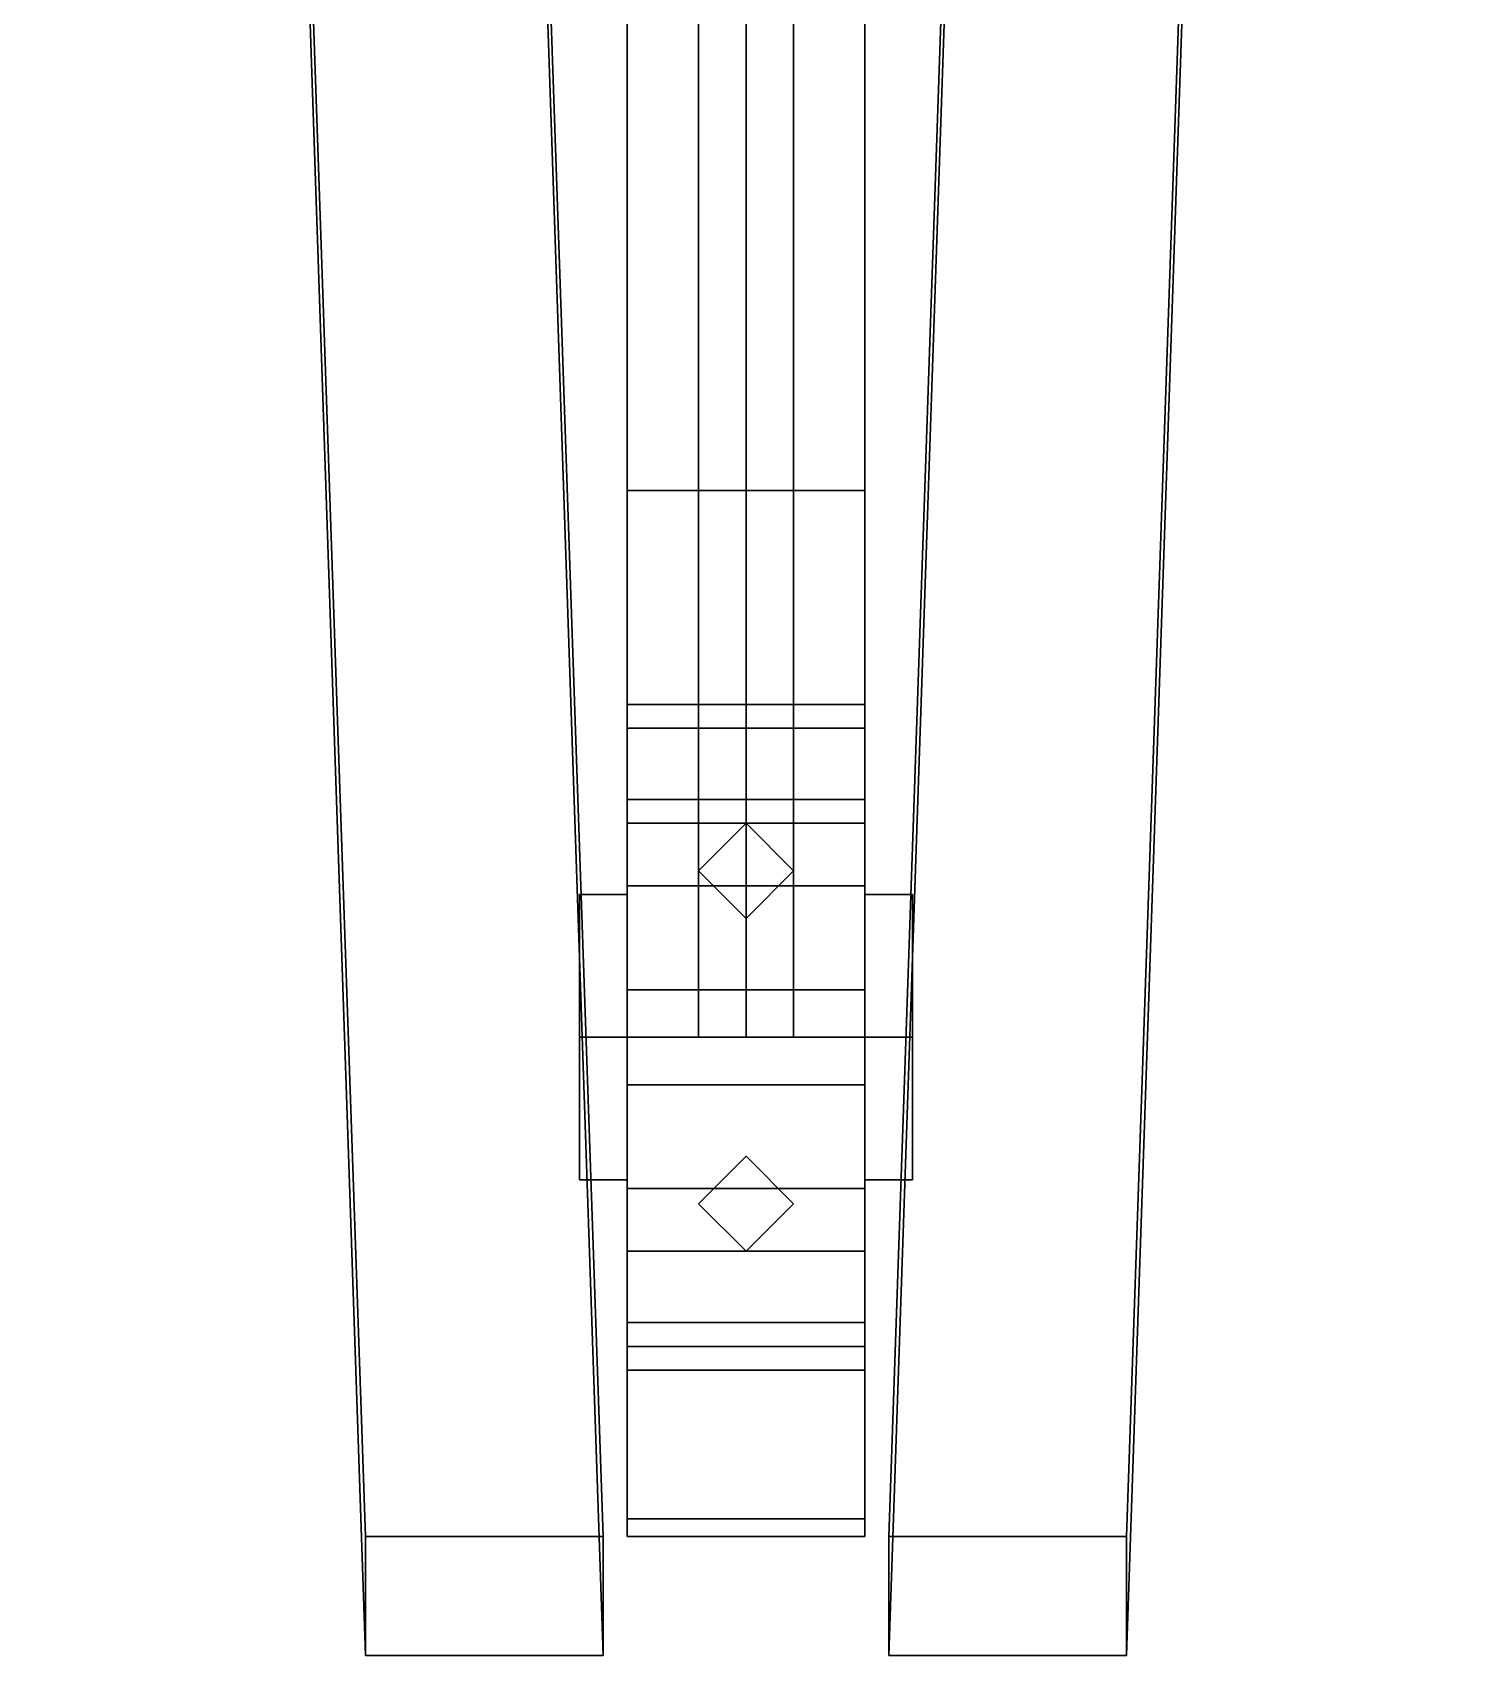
# Model space of a CAD drawing. Header units: millimetres. Extents: x -1.4 to 1.2, y -3.9 to 13.4.
# Drawn here: x -0.3 to 0.3, y -3.92 to -3.237 of the extents above; entities that cross this region are included whole.
import ezdxf

# ---------------------------------------------------------------- set-up
doc = ezdxf.new("R2010")
doc.units = ezdxf.units.MM
doc.header["$MEASUREMENT"] = 0
for name, color, linetype in [('crane', 3, 'Continuous'), ('crane_actuator_2', 1, 'Continuous'), ('crane_hook', 2, 'Continuous')]:
    doc.layers.add(name, color=color, linetype=linetype)

msp = doc.modelspace()

# ---------------------------------------------------------------- linework, layer by layer
at = {"layer": 'crane'}
for points in [[(0, 0.41, 2.76), (-0.02, 0.41, 2.74), (-0.02, -3.66, 2.12), (0, -3.66, 2.14)], [(-0.02, 0.41, 2.74), (0, 0.41, 2.72), (0, -3.66, 2.1), (-0.02, -3.66, 2.12)], [(0.02, 0.41, 2.74), (0, 0.41, 2.76), (0, -3.66, 2.14), (0.02, -3.66, 2.12)], [(0, 0.41, 2.72), (0.02, 0.41, 2.74), (0.02, -3.66, 2.12), (0, -3.66, 2.1)], [(-0.3, 0.21, 2.8), (-0.16, -3.92, 2.09), (-0.06, -3.92, 2.09), (-0.2, 0.21, 2.8)], [(-0.2, 0.21, 2.62), (-0.06, -3.87, 1.93), (-0.16, -3.87, 1.93), (-0.3, 0.21, 2.62)], [(-0.3, 0.21, 2.62), (-0.16, -3.87, 1.93), (-0.16, -3.92, 2.09), (-0.3, 0.21, 2.8)], [(-0.06, -3.92, 2.09), (-0.06, -3.87, 1.93), (-0.2, 0.21, 2.62), (-0.2, 0.21, 2.8)], [(0.2, 0.21, 2.62), (0.06, -3.87, 1.93), (0.06, -3.92, 2.09), (0.2, 0.21, 2.8)], [(0.3, 0.21, 2.62), (0.16, -3.87, 1.93), (0.06, -3.87, 1.93), (0.2, 0.21, 2.62)], [(0.2, 0.21, 2.8), (0.06, -3.92, 2.09), (0.16, -3.92, 2.09), (0.3, 0.21, 2.8)], [(0.16, -3.92, 2.09), (0.16, -3.87, 1.93), (0.3, 0.21, 2.62), (0.3, 0.21, 2.8)], [(0.05, -3.59636, 2.11364), (0.05, -3.57, 2.05), (-0.05, -3.57, 2.05), (-0.05, -3.59636, 2.11364)], [(0.05, -3.57, 2.05), (0.05, -3.59636, 1.98636), (-0.05, -3.59636, 1.98636), (-0.05, -3.57, 2.05)], [(-0.05, -3.59636, 2.11364), (-0.05, -3.57, 2.05), (-0.05, -3.6, 2.05), (-0.05, -3.66, 2.11)], [(-0.05, -3.57, 2.05), (-0.05, -3.59636, 1.98636), (-0.05, -3.6, 2.05)], [(0.05, -3.57, 2.05), (0.05, -3.59636, 2.11364), (0.05, -3.6, 2.05)], [(0.05, -3.59636, 1.98636), (0.05, -3.57, 2.05), (0.05, -3.6, 2.05), (0.05, -3.66, 1.99)], [(0.05, -3.66, 2.14), (0.05, -3.59636, 2.11364), (-0.05, -3.59636, 2.11364), (-0.05, -3.66, 2.14)], [(0.05, -3.59636, 1.98636), (0.05, -3.66, 1.96), (-0.05, -3.66, 1.96), (-0.05, -3.59636, 1.98636)], [(-0.05, -3.66, 2.14), (-0.05, -3.59636, 2.11364), (-0.05, -3.66, 2.11)], [(-0.05, -3.59636, 1.98636), (-0.05, -3.66, 1.96), (-0.05, -3.66, 1.99), (-0.05, -3.6, 2.05)], [(0.05, -3.59636, 2.11364), (0.05, -3.66, 2.14), (0.05, -3.66, 2.11), (0.05, -3.6, 2.05)], [(0.05, -3.66, 1.96), (0.05, -3.59636, 1.98636), (0.05, -3.66, 1.99)], [(-0.05, -3.66, 2.11), (-0.05, -3.6, 2.05), (-0.07, -3.6, 2.05), (-0.07, -3.66, 2.11)], [(-0.05, -3.6, 2.05), (-0.05, -3.66, 1.99), (-0.07, -3.66, 1.99), (-0.07, -3.6, 2.05)], [(0.05, -3.6, 2.05), (0.05, -3.66, 2.11), (0.07, -3.66, 2.11), (0.07, -3.6, 2.05)], [(0.05, -3.66, 1.99), (0.05, -3.6, 2.05), (0.07, -3.6, 2.05), (0.07, -3.66, 1.99)], [(-0.05, -3.72, 2.05), (-0.05, -3.66, 2.11), (-0.07, -3.66, 2.11), (-0.07, -3.72, 2.05)], [(-0.05, -3.66, 1.99), (-0.05, -3.72, 2.05), (-0.07, -3.72, 2.05), (-0.07, -3.66, 1.99)], [(0.05, -3.72364, 2.11364), (0.05, -3.66, 2.14), (-0.05, -3.66, 2.14), (-0.05, -3.72364, 2.11364)], [(0.05, -3.66, 1.96), (0.05, -3.72364, 1.98636), (-0.05, -3.72364, 1.98636), (-0.05, -3.66, 1.96)], [(-0.05, -3.72364, 1.98636), (-0.05, -3.75, 2.05), (-0.05, -3.72, 2.05), (-0.05, -3.66, 1.99)], [(-0.05, -3.66, 1.96), (-0.05, -3.72364, 1.98636), (-0.05, -3.66, 1.99)], [(-0.05, -3.72364, 2.11364), (-0.05, -3.66, 2.14), (-0.05, -3.66, 2.11), (-0.05, -3.72, 2.05)], [(0.05, -3.72364, 1.98636), (0.05, -3.66, 1.96), (0.05, -3.66, 1.99), (0.05, -3.72, 2.05)], [(0.05, -3.72364, 2.11364), (0.05, -3.75, 2.05), (0.05, -3.72, 2.05), (0.05, -3.66, 2.11)], [(0.05, -3.66, 2.14), (0.05, -3.72364, 2.11364), (0.05, -3.66, 2.11)], [(0.05, -3.72, 2.05), (0.05, -3.66, 1.99), (0.07, -3.66, 1.99), (0.07, -3.72, 2.05)], [(0.05, -3.66, 2.11), (0.05, -3.72, 2.05), (0.07, -3.72, 2.05), (0.07, -3.66, 2.11)], [(-0.05, -3.75, 2.05), (-0.05, -3.72364, 2.11364), (-0.05, -3.72, 2.05)], [(0.05, -3.75, 2.05), (0.05, -3.72364, 2.11364), (-0.05, -3.72364, 2.11364), (-0.05, -3.75, 2.05)], [(0.05, -3.72364, 1.98636), (0.05, -3.75, 2.05), (-0.05, -3.75, 2.05), (-0.05, -3.72364, 1.98636)], [(0.05, -3.75, 2.05), (0.05, -3.72364, 1.98636), (0.05, -3.72, 2.05)], [(-0.16, -3.92, 2.09), (-0.16, -3.87, 1.93), (-0.06, -3.87, 1.93), (-0.06, -3.92, 2.09)], [(0.06, -3.92, 2.09), (0.06, -3.87, 1.93), (0.16, -3.87, 1.93), (0.16, -3.92, 2.09)]]:
    msp.add_3dface(points, dxfattribs=at)
at = {"layer": 'crane_actuator_2'}
for points in [[(0.05, -3.56, 2.06), (0.05, -3.22, 2.06), (-0.05, -3.22, 2.06), (-0.05, -3.56, 2.06)], [(0.05, -3.22, 1.96), (0.05, -3.56, 1.96), (-0.05, -3.56, 1.96), (-0.05, -3.22, 1.96)], [(-0.05, -3.56, 2.06), (-0.05, -3.22, 2.06), (-0.05, -3.22, 1.96), (-0.05, -3.56, 1.96)], [(0.05, -3.56, 1.96), (0.05, -3.22, 1.96), (0.05, -3.22, 2.06), (0.05, -3.56, 2.06)], [(0.05, -3.56, 1.96), (0.05, -3.56, 2.06), (-0.05, -3.56, 2.06), (-0.05, -3.56, 1.96)]]:
    msp.add_3dface(points, dxfattribs=at)
at = {"layer": 'crane_hook'}
for points in [[(-0.05, -3.43, 1.62), (-0.05, -3.86255, 1.62), (-0.05, -3.79, 1.73), (-0.05, -3.53, 1.73)], [(0.05, -3.53, 1.73), (0.05, -3.43, 1.62), (-0.05, -3.43, 1.62), (-0.05, -3.53, 1.73)], [(0.05, -3.43, 1.62), (0.05, -3.86255, 1.62), (-0.05, -3.86255, 1.62), (-0.05, -3.43, 1.62)], [(-0.05, -3.52, 1.39), (-0.05, -3.78, 1.39), (-0.05, -3.86255, 1.62), (-0.05, -3.43, 1.62)], [(0.05, -3.43, 1.62), (0.05, -3.52, 1.39), (-0.05, -3.52, 1.39), (-0.05, -3.43, 1.62)], [(-0.05, -3.43, 1.62), (-0.05, -3.86255, 1.62), (0.05, -3.86255, 1.62), (0.05, -3.43, 1.62)], [(0.05, -3.79, 1.73), (0.05, -3.86255, 1.62), (0.05, -3.43, 1.62), (0.05, -3.53, 1.73)], [(0.05, -3.86255, 1.62), (0.05, -3.78, 1.39), (0.05, -3.52, 1.39), (0.05, -3.43, 1.62)], [(0.05, -3.52, 1.39), (0.05, -3.64, 1.39), (-0.05, -3.64, 1.39), (-0.05, -3.52, 1.39)], [(0.05, -3.56, 1.19), (0.05, -3.52, 1.16), (-0.05, -3.52, 1.16), (-0.05, -3.56, 1.19)], [(-0.05, -3.56, 1.19), (-0.05, -3.52, 1.16), (-0.05, -3.68, 1.05), (-0.05, -3.68, 1.11)], [(-0.05, -3.68, 1.05), (-0.05, -3.52, 1.16), (0.05, -3.52, 1.16), (0.05, -3.68, 1.05)], [(0.05, -3.68, 1.05), (0.05, -3.52, 1.16), (0.05, -3.56, 1.19), (0.05, -3.68, 1.11)], [(-0.05, -3.53, 1.73), (-0.05, -3.79, 1.73), (0.05, -3.79, 1.73), (0.05, -3.53, 1.73)], [(0.05, -3.68, 1.11), (0.05, -3.56, 1.19), (-0.05, -3.56, 1.19), (-0.05, -3.68, 1.11)], [(0, -3.57, 1.73), (-0.02, -3.59, 1.73), (-0.02, -3.59, 2.05), (0, -3.57, 2.05)], [(0.02, -3.59, 1.73), (0, -3.57, 1.73), (0, -3.57, 2.05), (0.02, -3.59, 2.05)], [(-0.02, -3.59, 1.73), (0, -3.61, 1.73), (0, -3.61, 2.05), (-0.02, -3.59, 2.05)], [(0, -3.61, 1.73), (0.02, -3.59, 1.73), (0.02, -3.59, 2.05), (0, -3.61, 2.05)], [(-0.05, -3.8, 1.25), (-0.05, -3.87, 1.29), (-0.05, -3.78, 1.39), (-0.05, -3.64, 1.39)], [(0.05, -3.64, 1.39), (0.05, -3.8, 1.25), (-0.05, -3.8, 1.25), (-0.05, -3.64, 1.39)], [(0.05, -3.78, 1.39), (0.05, -3.87, 1.29), (0.05, -3.8, 1.25), (0.05, -3.64, 1.39)], [(0.05, -3.8, 1.18), (0.05, -3.68, 1.11), (-0.05, -3.68, 1.11), (-0.05, -3.8, 1.18)], [(-0.05, -3.68, 1.11), (-0.05, -3.68, 1.05), (-0.05, -3.87, 1.12), (-0.05, -3.8, 1.18)], [(-0.05, -3.87, 1.12), (-0.05, -3.68, 1.05), (0.05, -3.68, 1.05), (0.05, -3.87, 1.12)], [(0.05, -3.87, 1.12), (0.05, -3.68, 1.05), (0.05, -3.68, 1.11), (0.05, -3.8, 1.18)], [(0, -3.71, 1.73), (-0.02, -3.73, 1.73), (-0.02, -3.73, 2.05), (0, -3.71, 2.05)], [(0.02, -3.73, 1.73), (0, -3.71, 1.73), (0, -3.71, 2.05), (0.02, -3.73, 2.05)], [(-0.02, -3.73, 1.73), (0, -3.75, 1.73), (0, -3.75, 2.05), (-0.02, -3.73, 2.05)], [(0, -3.75, 1.73), (0.02, -3.73, 1.73), (0.02, -3.73, 2.05), (0, -3.75, 2.05)], [(-0.05, -3.86255, 1.62), (-0.05, -3.78, 1.39), (0.05, -3.78, 1.39), (0.05, -3.86255, 1.62)], [(-0.05, -3.78, 1.39), (-0.05, -3.87, 1.29), (0.05, -3.87, 1.29), (0.05, -3.78, 1.39)], [(-0.05, -3.79, 1.73), (-0.05, -3.86255, 1.62), (0.05, -3.86255, 1.62), (0.05, -3.79, 1.73)], [(0.05, -3.8, 1.25), (0.05, -3.8, 1.18), (-0.05, -3.8, 1.18), (-0.05, -3.8, 1.25)], [(-0.05, -3.8, 1.18), (-0.05, -3.87, 1.12), (-0.05, -3.87, 1.29), (-0.05, -3.8, 1.25)], [(0.05, -3.87, 1.29), (0.05, -3.87, 1.12), (0.05, -3.8, 1.18), (0.05, -3.8, 1.25)], [(-0.05, -3.87, 1.29), (-0.05, -3.87, 1.12), (0.05, -3.87, 1.12), (0.05, -3.87, 1.29)]]:
    msp.add_3dface(points, dxfattribs=at)

doc.saveas('drawing.dxf')
